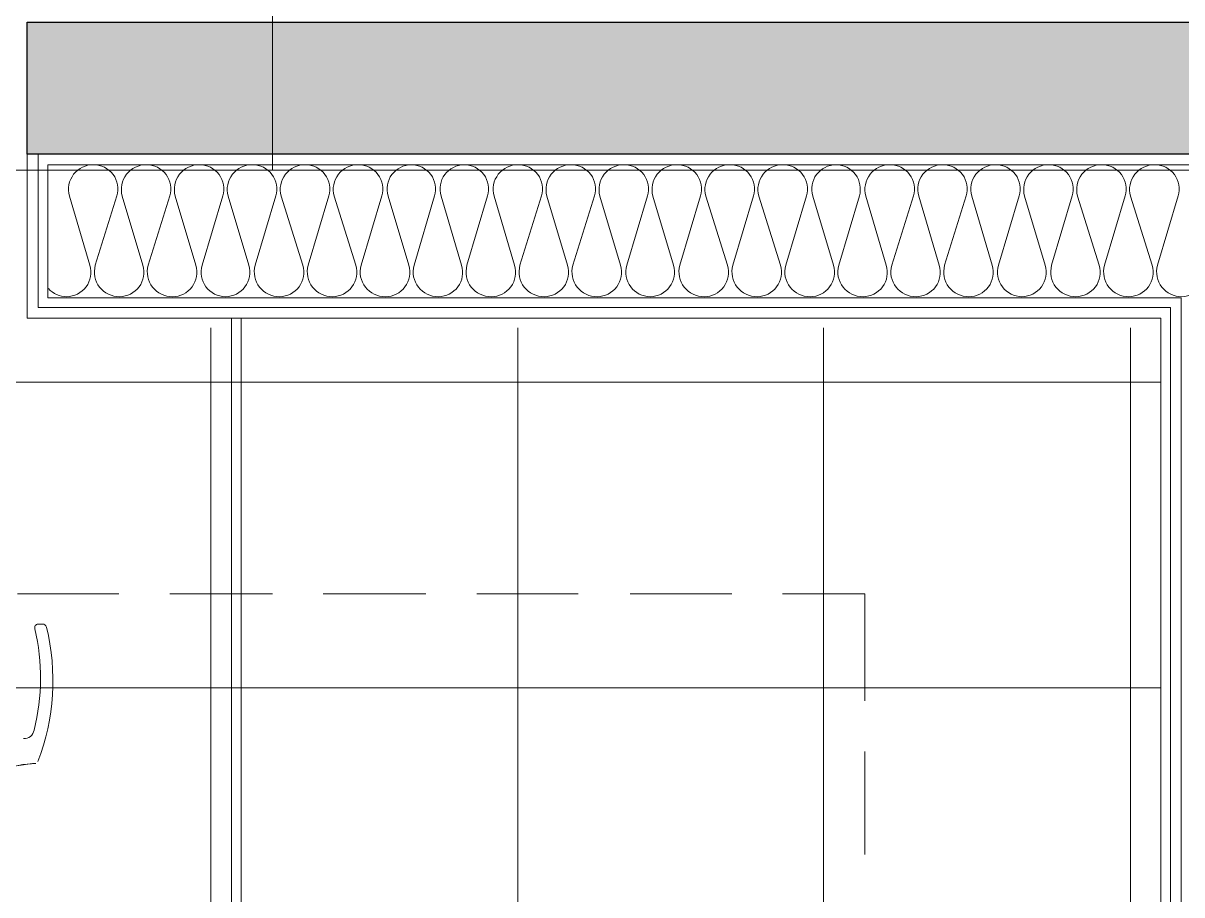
# Model space of a CAD drawing. Header units: millimetres. Extents: x 906 to 41302, y 848 to 28850.
# Drawn here: x 18490 to 19625, y 19116 to 19970 of the extents above; entities that cross this region are included whole.
import ezdxf

# ---------------------------------------------------------------- set-up
doc = ezdxf.new("R2010")
doc.units = ezdxf.units.MM
for name, color, linetype in [('PDF_X-단위세대$및$주동평면도$A-DOOR', 7, 'Continuous'), ('PDF_X-단위세대$및$주동평면도$A-FIN-INSL', 7, 'Continuous'), ('PDF_X-단위세대$및$주동평면도$A-FIN-INSL-HID', 7, 'Continuous'), ('PDF_X-단위세대$및$주동평면도$A-FLOR-FLIN-TYP', 7, 'Continuous'), ('PDF_X-단위세대$및$주동평면도$A-FLOR-GRID', 7, 'Continuous'), ('PDF_X-단위세대$및$주동평면도$A-ST-AXIS-CEN', 7, 'Continuous'), ('PDF_X-단위세대$및$주동평면도$A-ST-CONC', 7, 'Continuous'), ('PDF_X-단위세대$및$주동평면도$A-WALL-DRY', 7, 'Continuous')]:
    doc.layers.add(name, color=color, linetype=linetype)
doc.layers.add('PDF_X-단위세대$및$주동평면도$A-FIN-INSL-HAT', color=7, linetype='Continuous', true_color=0x666666)
doc.layers.add('PDF_X-단위세대$및$주동평면도$S-ST-CONC-PAT1', color=7, linetype='Continuous', true_color=0xb7b7b7)

msp = doc.modelspace()

# ---------------------------------------------------------------- linework, layer by layer
at = {"layer": 'PDF_X-단위세대$및$주동평면도$A-DOOR', "lineweight": 9}
msp.add_lwpolyline([(18490.8, 19269.1, 0.373567), (18501.2, 19277.4, 0.120468), (18501.9, 19376.7, -0.496768), (18505, 19381.3), (18509.2, 19381.3, -0.337816), (18513.3, 19378.4, -0.152184), (18504.9, 19246.7)], format="xyb", dxfattribs=at)
msp.add_lwpolyline([(18483.8, 19242.6), (18490.2, 19243.7), (18502.9, 19244.7), (18499.7, 19244.7), (18483.8, 19242.6), (18467.9, 19241.6)], dxfattribs=at)
at = {"layer": 'PDF_X-단위세대$및$주동평면도$A-FIN-INSL', "lineweight": 5}
msp.add_lwpolyline([(23349, 16290.9), (19754.9, 16290.9), (19754.9, 19831.1), (18514.5, 19831.1), (18514.5, 19700.9), (19624.7, 19700.9), (19624.7, 16161.8), (23349, 16161.8)], dxfattribs=at)
at = {"layer": 'PDF_X-단위세대$및$주동평면도$A-FIN-INSL-HAT', "lineweight": 9}
msp.add_lwpolyline([(19648, 19732.6, -0.501631), (19625.2, 19701.9, -0.501631), (19601.4, 19732.6), (19621.6, 19800.5, 0.50163), (19598.8, 19831.1, 0.50163), (19574.9, 19800.4), (19596.2, 19732.6, -0.501631), (19573.4, 19701.9, -0.501631), (19549.5, 19732.6), (19569.7, 19800.5, 0.50163), (19546.9, 19831.1, 0.50163), (19523.1, 19800.4), (19544.3, 19732.6, -0.501631), (19521.5, 19701.9, -0.501631), (19497.7, 19732.6), (19517.9, 19800.5, 0.50163), (19495, 19831.1, 0.50163), (19471.2, 19800.4), (19491.4, 19732.6, -0.501631), (19468.6, 19701.9, -0.501631), (19445.8, 19732.6), (19466, 19800.5, 0.50163), (19443.2, 19831.1, 0.50163), (19419.4, 19800.4), (19439.6, 19732.6, -0.501631), (19416.7, 19701.9, -0.501631), (19392.9, 19732.6), (19414.1, 19800.5, 0.50163), (19391.3, 19831.1, 0.50163), (19367.5, 19800.4), (19387.7, 19732.6, -0.501631), (19364.9, 19701.9, -0.501631), (19341.1, 19732.6), (19362.3, 19800.5, 0.50163), (19339.5, 19831.1, 0.50163), (19315.7, 19800.4), (19335.8, 19732.6, -0.501631), (19313, 19701.9, -0.501631), (19289.2, 19732.6), (19309.4, 19800.5, 0.50163), (19286.5, 19831.1, 0.50163), (19263.8, 19800.4), (19284, 19732.6, -0.501631), (19261.1, 19701.9, -0.501631), (19237.3, 19732.6), (19257.5, 19800.5, 0.50163), (19234.7, 19831.1, 0.50163), (19210.9, 19800.4), (19232.1, 19732.6, -0.501631), (19209.3, 19701.9, -0.501631), (19185.5, 19732.6), (19205.7, 19800.5, 0.50163), (19182.8, 19831.1, 0.50163), (19159, 19800.4), (19180.3, 19732.6, -0.501631), (19157.4, 19701.9, -0.501631), (19133.6, 19732.6), (19153.8, 19800.5, 0.50163), (19131, 19831.1, 0.50163), (19107.2, 19800.4), (19127.3, 19732.6, -0.501631), (19104.5, 19701.9, -0.501631), (19081.8, 19732.6), (19101.9, 19800.5, 0.50163), (19079.1, 19831.1, 0.50163), (19055.3, 19800.4), (19075.5, 19732.6, -0.501631), (19052.7, 19701.9, -0.501631), (19028.8, 19732.6), (19050.1, 19800.5, 0.50163), (19027.3, 19831.1, 0.50163), (19003.4, 19800.4), (19023.6, 19732.6, -0.501631), (19000.8, 19701.9, -0.501631), (18977, 19732.6), (18998.2, 19800.5, 0.50163), (18975.4, 19831.1, 0.50163), (18951.6, 19800.4), (18971.8, 19732.6, -0.501631), (18948.9, 19701.9, -0.501631), (18925.1, 19732.6), (18945.3, 19800.5, 0.50163), (18922.5, 19831.1, 0.50163), (18899.7, 19800.4), (18919.9, 19732.6, -0.501631), (18897.1, 19701.9, -0.501631), (18873.3, 19732.6), (18893.4, 19800.5, 0.50163), (18870.6, 19831.1, 0.50163), (18847.9, 19800.4), (18868.1, 19732.6, -0.501631), (18845.2, 19701.9, -0.501631), (18821.4, 19732.6), (18841.6, 19800.5, 0.50163), (18818.8, 19831.1, 0.50163), (18795, 19800.4), (18816.2, 19732.6, -0.501631), (18793.4, 19701.9, -0.501631), (18769.6, 19732.6), (18789.7, 19800.5, 0.50163), (18766.9, 19831.1, 0.50163), (18743.1, 19800.4), (18764.3, 19732.6, -0.501631), (18741.5, 19701.9, -0.501631), (18717.7, 19732.6), (18737.9, 19800.5, 0.50163), (18715, 19831.1, 0.50163), (18691.2, 19800.4), (18711.4, 19732.6, -0.501631), (18688.6, 19701.9, -0.501631), (18665.8, 19732.6), (18686, 19800.5, 0.50163), (18663.2, 19831.1, 0.50163), (18639.4, 19800.4), (18659.6, 19732.6, -0.501631), (18636.7, 19701.9, -0.501631), (18612.9, 19732.6), (18634.2, 19800.5, 0.50163), (18611.3, 19831.1, 0.50163), (18587.5, 19800.4), (18607.7, 19732.6, -0.501631), (18584.9, 19701.9, -0.501631), (18561.1, 19732.6), (18582.3, 19800.5, 0.50163), (18559.5, 19831.1, 0.50163), (18535.7, 19800.4), (18555.8, 19732.6, -0.501631), (18533, 19701.9, -0.213834), (18515.2, 19709.9)], format="xyb", dxfattribs=at)
at = {"layer": 'PDF_X-단위세대$및$주동평면도$A-FIN-INSL-HID', "lineweight": 5}
for points in [[(18584.3, 19410.9), (18484.9, 19410.9)], [(18734.6, 19410.9), (18634.1, 19410.9)], [(18884.9, 19410.9), (18784.4, 19410.9)], [(19034.1, 19410.9), (18934.7, 19410.9)], [(19184.4, 19410.9), (19084.9, 19410.9)], [(19314.6, 19306.1), (19314.6, 19410.9), (19234.2, 19410.9)], [(19314.6, 19155.8), (19314.6, 19256.4)]]:
    msp.add_lwpolyline(points, dxfattribs=at)
at = {"layer": 'PDF_X-단위세대$및$주동평면도$A-FLOR-FLIN-TYP', "lineweight": 5}
for points in [[(18694.4, 19680.8), (18694.4, 18111.3)], [(18703.9, 19680.8), (18703.9, 18111.3)]]:
    msp.add_lwpolyline(points, dxfattribs=at)
at = {"layer": 'PDF_X-단위세대$및$주동평면도$A-FLOR-GRID', "lineweight": 5}
for points in [[(18674.3, 19671.3), (18674.3, 18121.9)], [(18974.9, 19671.3), (18974.9, 18121.9)], [(19274.4, 19671.3), (19274.4, 18121.9)], [(19574.9, 19671.3), (19574.9, 18121.9)], [(17154.5, 19618.3), (19604.6, 19618.3)], [(17154.5, 19318.8), (19604.6, 19318.8)]]:
    msp.add_lwpolyline(points, dxfattribs=at)
at = {"layer": 'PDF_X-단위세대$및$주동평면도$A-ST-AXIS-CEN', "lineweight": 5}
for points in [[(18734.6, 19825.8), (18734.6, 21660.9)], [(10487, 19825.8), (19764.4, 19825.8)]]:
    msp.add_lwpolyline(points, dxfattribs=at)
at = {"layer": 'PDF_X-단위세대$및$주동평면도$A-ST-CONC', "lineweight": 25}
msp.add_lwpolyline([(22764.8, 16791.5), (23014.5, 16791.5), (23014.5, 16701.6), (23334.1, 16701.6), (23334.1, 16601), (23319.3, 16601), (23319.3, 16301.5), (19764.4, 16301.5), (19764.4, 19841.6), (18494.4, 19841.6), (18494.4, 19970.8), (19764.4, 19970.8), (19764.4, 21660.9), (17004.3, 21660.9), (16754.5, 21660.9)], dxfattribs=at)
at = {"layer": 'PDF_X-단위세대$및$주동평면도$A-WALL-DRY', "lineweight": 13}
for points in [[(19604.6, 18121.9), (19604.6, 19680.8), (18494.4, 19680.8), (18494.4, 19841.6)], [(19614.1, 18121.9), (19614.1, 19691.4), (18505, 19691.4), (18505, 19841.6)]]:
    msp.add_lwpolyline(points, dxfattribs=at)
at = {"layer": 'PDF_X-단위세대$및$주동평면도$S-ST-CONC-PAT1', "transparency": 33554559}
for points in [[(19764.4, 19872.3), (19764.4, 19841.6), (18494.4, 19970.8)], [(19764.4, 19841.6), (18494.4, 19970.8), (18494.4, 19841.6)], [(19764.4, 19970.8), (19764.4, 19872.3), (18494.4, 19970.8)]]:
    msp.add_solid(points, dxfattribs=at)

doc.saveas('drawing.dxf')
